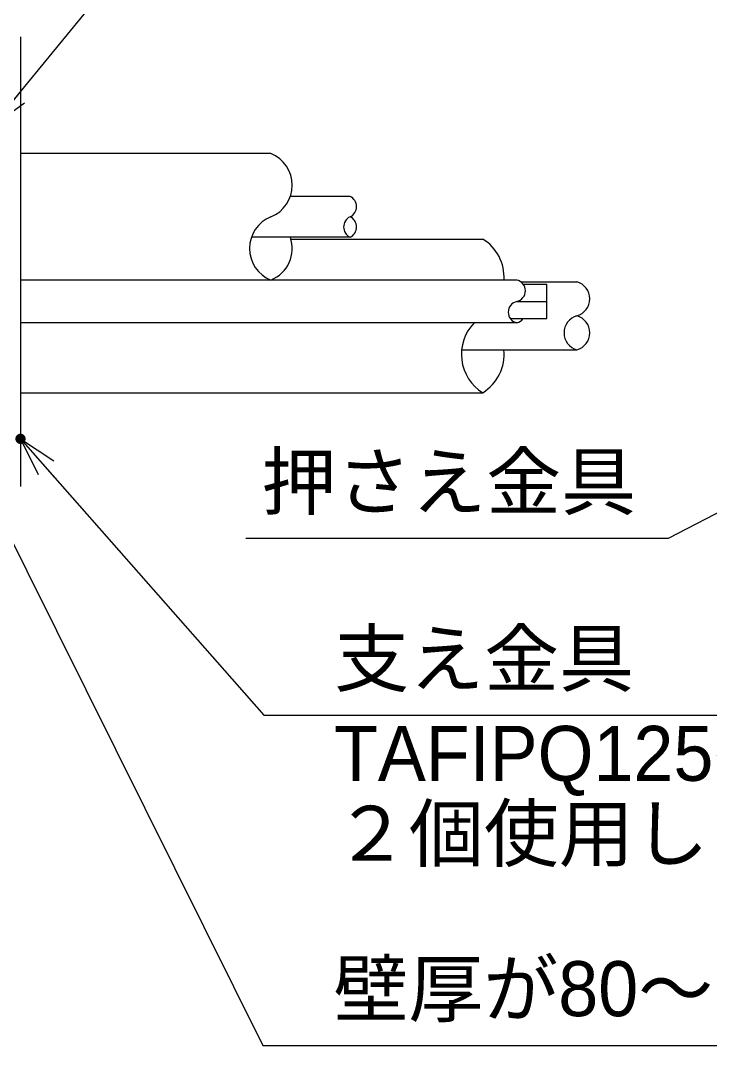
# Model space of a CAD drawing. Extents: x 443 to 1217, y -1921 to -677.
# Drawn here: x 904.47 to 935.87, y -916.27 to -869.66 of the extents above; entities that cross this region are included whole.
import ezdxf
from ezdxf.enums import TextEntityAlignment as Align

# ---------------------------------------------------------------- set-up
doc = ezdxf.new("R2010")
doc.units = 0
doc.header["$MEASUREMENT"] = 0
doc.layers.get('0').update_dxf_attribs({"linetype": 'CONTINUOUS'})
for name, color, linetype in [('10', 7, 'CONTINUOUS'), ('3', 8, 'CONTINUOUS'), ('5', 7, 'CONTINUOUS')]:
    doc.layers.add(name, color=color, linetype=linetype)
doc.styles.add('ｽﾀｲﾙ2', font='MS PGothic.ttf')

msp = doc.modelspace()

# ---------------------------------------------------------------- linework, layer by layer
at = {"color": 7, "linetype": 'Continuous'}
for p, q in [((903.174, -874.47), (917.165, -857.425)), ((904.466, -888.685), (915.536, -901.257)), ((943.039, -888.502), (933.935, -893.217)), ((903.08, -891.336), (915.497, -916.275)), ((933.935, -893.217), (914.722, -893.217)), ((915.536, -901.257), (949.832, -901.257)), ((915.497, -916.275), (980.569, -916.275))]:
    msp.add_line(p, q, dxfattribs=at)
at = {"color": 8}
for p, q in [((903.174, -874.47), (904.657, -872.663)), ((903.174, -874.47), (904.649, -873.413)), ((904.466, -888.685), (905.977, -889.69)), ((904.466, -888.685), (905.272, -890.311)), ((904.466, -888.685), (906.01, -890.439))]:
    msp.add_line(p, q, dxfattribs=at)
at = {"color": 8, "const_width": 0.234}
msp.add_lwpolyline([(904.485, -888.569, 1), (904.447, -888.8, 1), (904.485, -888.569)], format="xyb", dxfattribs=at)
at = {"layer": '3', "color": 3, "linetype": 'Continuous'}
msp.add_line((904.466, -870.397), (904.466, -890.849), dxfattribs=at)
at = {"layer": '5', "color": 3, "linetype": 'Continuous'}
for p, q in [((915.861, -875.716), (904.466, -875.716)), ((919.464, -877.663), (916.748, -877.663)), ((919.464, -879.517), (914.973, -879.517)), ((916.774, -879.599), (925.503, -879.599)), ((927.055, -881.464), (904.466, -881.464)), ((927.239, -881.547), (929.788, -881.547)), ((927.35, -881.659), (928.418, -881.659)), ((928.418, -883.217), (928.418, -881.659)), ((927.055, -882.438), (928.418, -882.438)), ((926.76, -883.217), (928.418, -883.217)), ((927.055, -883.412), (904.466, -883.412)), ((924.538, -884.641), (929.788, -884.641)), ((904.466, -886.588), (925.503, -886.588))]:
    msp.add_line(p, q, dxfattribs=at)
for centre, radius, start, end in [((915.288, -877.153), 1.547, 291.7426, 68.2574), ((919.243, -878.126), 0.513, 295.5134, 64.4866), ((916.434, -880.027), 1.547, 111.7462, 248.2538), ((919.686, -879.053), 0.514, 115.5575, 244.4425), ((919.243, -879.053), 0.514, 295.5575, 64.4425), ((915.287, -880.027), 1.547, 291.7462, 19.259), ((924.422, -881.347), 2.054, 356.7227, 58.2718), ((926.945, -881.951), 0.499, 282.6804, 77.3196), ((929.568, -882.321), 0.804, 285.8457, 74.1543), ((927.164, -882.925), 0.499, 102.6804, 257.3196), ((926.934, -882.91), 0.516, 283.5512, 323.4918), ((930.007, -883.867), 0.804, 105.8457, 254.1543), ((929.568, -883.867), 0.804, 285.8457, 74.1543), ((926.583, -884.841), 2.054, 135.9157, 238.2718), ((924.422, -884.841), 2.054, 301.7282, 5.6048)]:
    msp.add_arc(centre, radius, start, end, dxfattribs=at)

# ---------------------------------------------------------------- texts
at = {"layer": '10', "style": 'ｽﾀｲﾙ2'}
for tag, p in [('押さえ金具', (915.431, -892.633)), ('支え金具', (918.746, -900.672)), ('TAFIPQ125～150は', (918.733, -904.99)), ('２個使用します。', (918.733, -908.626)), ('壁厚が80～100㎜の場合', (918.71, -915.691))]:
    msp.add_attdef(tag, text='', height=2.5, dxfattribs=at).set_placement(p, align=Align.BOTTOM_LEFT)

doc.saveas('drawing.dxf')
